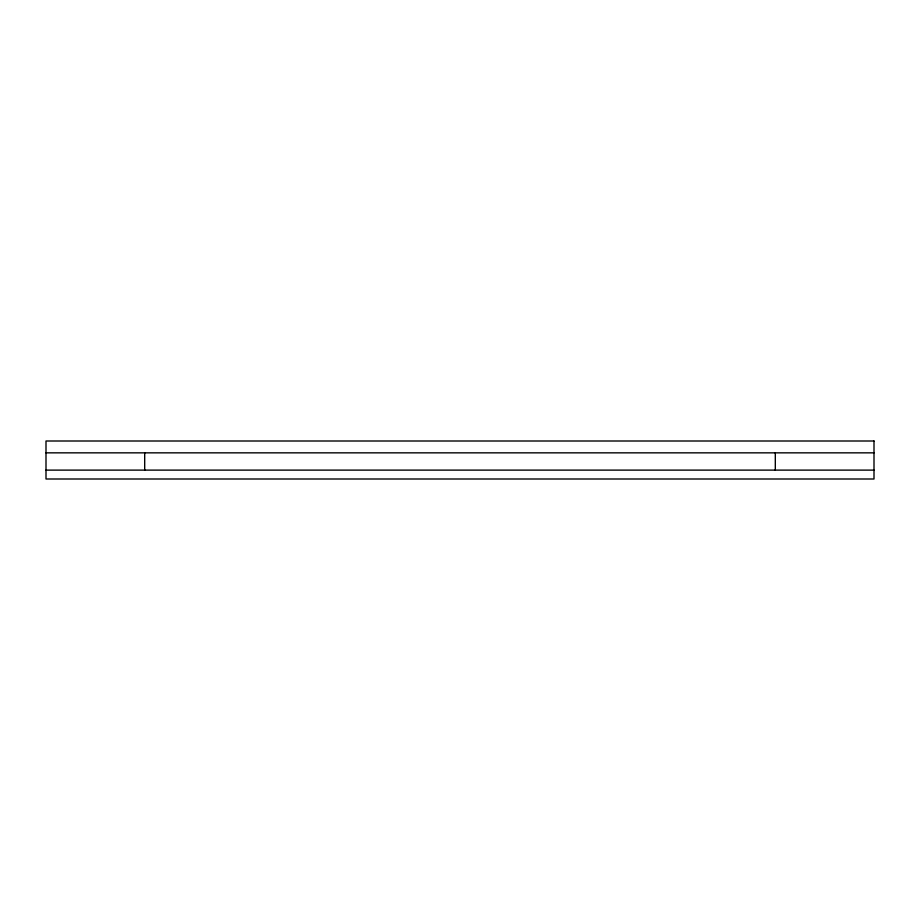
<?xml version="1.0" encoding="UTF-8"?>
<svg xmlns="http://www.w3.org/2000/svg" width="920" height="920" viewBox="0 0 920 920"><rect width="100%" height="100%" fill="white"/><g stroke="black" fill="none" stroke-linecap="round" stroke-linejoin="round"><path stroke-width="1.38" d="M46 452.847L874 452.847M46 470.12L874 470.12M775.307 452.847L775.307 470.12M144.693 452.847L144.693 470.12M874 441.002L46 441.002L46 478.998L874 478.998L874 441.002"/></g></svg>
